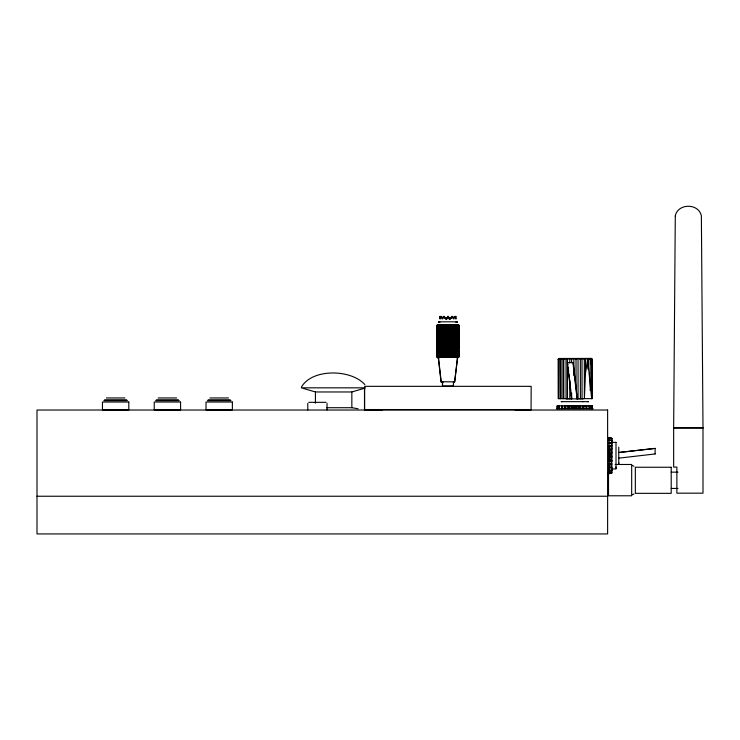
<?xml version="1.0" encoding="UTF-8"?>
<svg xmlns="http://www.w3.org/2000/svg" width="740" height="740" viewBox="0 0 740 740"><rect width="100%" height="100%" fill="white"/><g stroke="black" fill="none" stroke-linecap="round" stroke-linejoin="round"><path stroke-width="1.11" d="M315.425 403.217L315.425 391.969L301.356 387.834L365.209 387.834M561.567 408.684L561.567 405.853L562.252 405.853L562.252 408.684M585.988 408.684L585.988 405.853L586.885 405.853L586.885 408.684M591.806 408.684L591.806 405.853M607.623 473.804L607.623 472.573M611.795 471.167L611.795 468.513M608.955 438.228L611.795 438.311L611.795 446.22L608.955 446.22M615.995 468.42L615.995 466.996M615.995 442.372L611.795 442.335M618.76 463.712L618.76 462.74M591.63 359.325L590.187 358.438L590.168 359.325L588.3 358.438L587.68 359.325L585.525 372.433L584.378 398.638L584.332 359.335L585.516 358.447L587.68 359.325L591.658 398.629L591.63 359.325L591.038 358.438L591.047 364.182M439.181 325.23L440.235 324.546L440.235 357.309L439.181 356.634L439.292 324.546L438.293 325.23L438.561 357.309L437.229 356.634L437.229 349.807L437.812 349.123L458.227 349.123L458.948 349.807L458.948 356.634L458.227 357.309L437.812 357.309L437.1 356.634M457.755 325.23L456.756 324.546L456.858 325.23L455.803 324.546L455.748 325.23L454.675 324.546L454.443 325.23L454.675 357.309L457.755 356.634L457.477 324.546L458.411 325.23L458.411 332.057L457.847 333.139L458.68 332.454L458.68 325.628M457.487 357.716L454.739 382.034L453.417 382.284M457.616 357.309L454.564 381.886L441.207 381.72L438.432 357.309M301.485 386.964C312.382 368.233 351.334 369.177 364.857 384.624M440.3 325.23L441.373 324.546L441.604 325.23L441.604 356.634L441.373 357.309L440.3 356.634M559.024 398.666L559.311 358.475L558.154 359.363L558.201 398.666L571.65 398.647L571.641 392.866M447.312 318.172L448.024 316.35L450.142 319.088L452.121 316.35L453.814 319.088L455.118 316.35L455.933 319.088L456.21 316.35L454.517 317.442M438.293 325.23L438.561 324.546L437.229 325.23L437.229 332.057L437.812 332.741L458.227 332.741L458.948 332.057L458.948 325.23L458.227 324.546L437.812 324.546L437.1 325.23L437.109 332.454L437.682 333.139L437.109 333.823L437.932 333.139L437.109 332.454M457.755 356.634L457.357 357.716L458.282 357.032M451.317 318.172L452.121 316.35L449.837 318.404M441.604 325.23L442.668 324.546L443.066 325.23L443.066 332.057L441.604 333.416M441.604 332.057L443.066 333.416L443.066 340.243L441.604 341.612M454.443 333.416L452.982 332.057L452.982 325.23L453.37 324.546L454.443 325.23M441.604 340.243L443.066 341.612L443.066 348.438L441.604 349.807M454.443 341.612L452.982 340.243L452.982 333.416L454.443 332.057M441.604 356.634L442.668 357.309L443.066 356.634L443.066 349.807L441.604 348.438M454.443 349.807L452.982 348.438L452.982 341.612L454.443 340.243M454.443 356.634L453.37 357.309L452.982 356.634L452.982 349.807L454.443 348.438M458.819 342.01L458.097 341.334L458.819 340.65L458.809 333.416L458.227 332.741L458.809 332.057L457.977 332.741L458.411 356.634L457.847 357.716L458.68 357.032L458.68 350.205M558.487 359.363L559.07 358.475L591.241 358.438L592.157 359.325L592.204 398.629L578.079 398.638L578.042 358.456L580.354 359.335L582.01 358.447L584.332 359.335M558.691 359.363L559.274 358.475L558.358 359.363M450.669 318.579L451.992 316.757L449.707 318.801M442.372 317.987L439.828 316.35L440.106 319.088L440.929 316.35L442.233 319.088L443.926 316.35L445.906 319.088L448.024 316.35L448.727 318.172M446.479 318.579L447.894 316.757L449.31 318.579M443.066 325.23L444.102 324.546L444.648 325.23L444.648 332.057L443.066 333.416M452.982 333.416L451.4 332.057L451.4 325.23L451.937 324.546L452.982 325.23M443.066 332.057L444.648 333.416L444.648 340.243L443.066 341.612M452.982 341.612L451.4 340.243L451.4 333.416L452.982 332.057M443.066 340.243L444.648 341.612L444.648 348.438L443.066 349.807M452.982 349.807L451.4 348.438L451.4 341.612L452.982 340.243M443.066 356.634L444.102 357.309L444.648 356.634L444.648 349.807L443.066 348.438M452.982 356.634L451.937 357.309L451.4 356.634L451.4 349.807L452.982 348.438M437.229 325.23L437.812 324.546M458.227 332.741L458.948 333.416L458.948 340.243L458.227 340.927L437.812 340.927L437.229 340.243L437.229 333.416L437.812 332.741L437.1 332.057M439.375 357.716L437.682 357.716L437.109 357.032L437.1 349.807L437.812 349.123L437.229 348.438L437.229 341.612L437.812 340.927L437.1 340.243M458.809 341.612L458.227 340.927L458.809 340.243L457.977 340.927L458.809 341.612L458.819 348.836L458.097 349.521L458.819 350.205M458.809 349.807L458.227 349.123L458.809 348.438L457.977 349.123L458.809 349.807L458.819 357.032L456.626 357.716M458.227 357.309L458.809 356.634L457.977 357.309L457.977 324.546L458.809 325.23L458.819 332.454L458.097 333.139L458.819 333.823M458.097 357.716L458.68 357.032M451.4 333.416L449.726 332.057L449.726 325.23L450.41 324.546L451.4 325.23M444.648 325.23L445.628 324.546L446.312 325.23L446.312 332.057L444.648 333.416M451.4 341.612L449.726 340.243L449.726 333.416L451.4 332.057M444.648 332.057L446.312 333.416L446.312 340.243L444.648 341.612M451.4 349.807L449.726 348.438L449.726 341.612L451.4 340.243M444.648 340.243L446.312 341.612L446.312 348.438L444.648 349.807M451.4 356.634L450.41 357.309L449.726 356.634L449.726 349.807L451.4 348.438M444.648 356.634L445.628 357.309L446.312 356.634L446.312 349.807L444.648 348.438M558.154 359.363L559.07 358.475M437.812 332.741L437.1 333.416L437.109 340.65L437.682 341.334L437.109 342.01L437.932 341.334L437.109 340.65M437.812 340.927L437.1 341.612L437.109 348.836L437.682 349.521L437.109 350.205L437.932 349.521L437.109 348.836M458.227 349.123L458.948 348.438L458.948 341.612L458.227 340.927M453.546 317.719L455.118 316.35L452.593 317.987M449.726 333.416L448.024 332.057L448.024 325.23L448.829 324.546L449.726 325.23M448.024 332.057L446.312 333.416M449.726 341.612L448.024 340.243L448.024 333.416L449.726 332.057M448.024 340.243L446.312 341.612M449.726 349.807L448.024 348.438L448.024 341.612L449.726 340.243M448.024 348.438L446.312 349.807M449.726 356.634L448.829 357.309L448.024 356.634L448.024 349.807L449.726 348.438M446.312 356.634L447.219 357.309L448.024 356.634M437.932 324.943L437.109 325.628L437.682 324.943L439.162 324.943M437.229 333.416L438.062 332.741L437.636 332.057L438.561 332.741L437.636 333.416L438.062 332.741L437.229 332.057M437.229 341.612L438.062 340.927L437.636 340.243L438.561 340.927L437.636 341.612L438.062 340.927L437.229 340.243M437.229 349.807L438.062 349.123L437.636 348.438L438.561 349.123L437.636 349.807L438.062 349.123L437.229 348.438M446.312 325.23L447.219 324.546L448.024 325.23M458.411 332.057L457.477 332.741L458.411 333.416M457.357 333.139L458.282 332.454M458.411 340.243L457.477 340.927L458.411 341.612M457.357 341.334L458.68 340.65L458.68 333.823M458.411 348.438L457.477 349.123L458.411 349.807M457.477 357.309L458.411 356.634M438.293 333.416L439.292 332.741L438.293 332.057M438.293 341.612L439.292 340.927L438.293 340.243M457.755 332.057L456.756 332.741L456.858 333.416L455.748 332.057L454.675 332.741L455.748 333.416L456.858 332.057L456.756 332.741L457.755 333.416M438.293 349.807L439.292 349.123L438.293 348.438M457.755 340.243L456.756 340.927L456.858 341.612L455.748 340.243L454.675 340.927L455.748 341.612L456.858 340.243L456.756 340.927L457.755 341.612M457.755 348.438L456.756 349.123L456.858 349.807L455.748 348.438L454.675 349.123L455.748 349.807L456.858 348.438L456.756 349.123L457.755 349.807M453.306 317.849L454.989 316.757M439.181 333.416L440.235 332.741L439.181 332.057M439.181 341.612L440.235 340.927L439.181 340.243M439.181 349.807L440.235 349.123L439.181 348.438M440.3 333.416L441.373 332.741L440.3 332.057M440.3 341.612L441.373 340.927L440.3 340.243M440.3 349.807L441.373 349.123L440.3 348.438M633.958 494.005L632.487 494.718M558.977 359.363L560.615 358.475L560.902 359.353L560.938 398.657M560.902 359.353L562.909 358.465L563.778 359.353L563.824 398.657M563.778 359.353L566.026 358.465L567.432 359.353L569.763 358.465L571.604 359.344L573.861 358.456L576.007 359.344L578.042 358.456M315.425 391.969L351.842 391.969L364.848 388.149M655.122 448.366L618.538 452.529L655.122 448.44L655.113 454.027M618.538 458.18L655.122 453.953M445.906 319.088L446.96 319.088L443.926 316.35L444.721 318.172M449.078 319.088L450.142 319.088M438.496 321.817L457.551 321.817M438.367 322.214L440.013 322.214M455.775 322.214L457.422 322.214M456.626 324.943L458.819 325.628M443.066 382.284L441.049 382.034L438.302 357.716M443.112 385.984L452.936 385.984M106.384 397.963L124.884 397.963M158.166 397.963L176.666 397.963M209.947 397.963L228.447 397.963M566.165 398.888L583.24 398.888M104.581 399.767L126.688 399.767M156.362 399.767L178.47 399.767M208.144 399.767L230.251 399.767M103.813 400.673L127.456 400.673M155.594 400.673L179.237 400.673M207.376 400.673L231.019 400.673M562.067 401.654L561.29 401.654L588.346 401.654L587.532 401.654M582.63 401.654L583.24 401.654M308.765 402.329L326.062 402.329M326.571 407.712L351.851 407.712L358.068 408.757M556.415 408.684L593.184 408.684M531.181 409.544L364.617 409.544L364.617 386.336L531.181 386.336L531.052 409.942L515.151 409.942M382.256 409.942L364.487 409.942L364.487 387.843M611.795 438.376L608.955 438.154L611.795 438.154L611.795 473.073L608.955 473.073L611.795 473.073M611.795 438.681L608.955 438.681L608.955 437.423L608.955 473.804L608.955 472.037L611.795 472.037M608.955 438.829L611.795 438.607M611.795 440.134L608.955 440.568L611.795 440.568M611.795 442.64L608.955 442.64L608.955 443.251L611.795 443.334L611.795 442.788L608.955 442.788M611.795 445.406L608.955 445.406L608.955 446.942L611.795 446.942L611.795 449.717L608.955 449.717L608.955 448.773L611.795 448.773M608.955 446.044L611.795 446.044M611.795 450.096L608.955 450.096L608.955 451.141L611.795 451.141L611.795 453.629L608.955 453.629L608.955 452.621L611.795 452.621M611.795 454.526L608.955 454.526L608.955 455.655L611.795 455.655L611.795 457.671L608.955 457.671L608.955 456.663L611.795 456.663M611.795 459.031L608.955 459.031L608.955 460.16L611.795 460.16L611.795 461.584L608.955 461.584L608.955 460.65L611.795 460.65M611.795 463.314L608.955 463.314L608.955 464.359L611.795 464.359M615.134 464.48L631.673 464.48L631.673 495.782L608.521 495.782L608.521 473.249M608.955 465.09L611.795 465.09M608.955 467.338L611.795 467.338M611.795 468.966L615.995 468.966L615.995 442.261M611.795 470.048L608.955 470.048L608.955 470.733L611.795 470.733M671.208 472.148L677.997 472.148M608.955 472.471L611.795 472.471L608.955 472.62M671.208 488.446L677.997 488.446M37 496.235L607.623 496.235M632.487 465.553L633.958 466.265M443.445 317.987L440.929 316.35L442.492 317.719M440.8 316.757L442.474 317.849M438.293 356.634L439.292 357.309L439.181 356.634M437.507 350.205L437.507 357.032L439.162 357.716L439.061 357.032M446.312 332.057L448.024 333.416M446.312 340.243L448.024 341.612M446.312 348.438L448.024 349.807M592.157 359.325L591.01 358.438L591.334 359.325M592 398.629L591.954 359.325L590.807 358.438L591.13 359.325M457.977 332.741L458.809 333.416M437.109 357.032L437.932 357.716L437.507 357.032M444.555 317.442L446.072 318.801M437.1 348.438L437.812 349.123M591.038 358.438L591.954 359.325M458.227 324.546L458.809 325.23M437.229 356.634L437.812 357.309M591.241 358.438L591.834 359.325L591.87 398.629L591.63 396.381M457.977 324.546L458.411 325.23M577.366 399.11L573.213 362.526L567.358 362.526L571.521 399.11M572.954 362.526L577.107 399.11M567.626 362.526L567.885 364.82M568.144 367.096L568.662 371.684M568.921 373.959L570.873 391.108M571.132 393.393L571.65 397.972M439.699 316.757L439.884 318.579M587.68 359.325L587.837 362.6M587.939 364.783L588.152 369.158M590.187 358.438L590.224 390.591M588.3 358.438L588.309 369.204M585.516 358.447L585.525 372.433M582.01 358.447L582.056 398.638M580.354 359.335L580.391 398.638M576.007 359.344L576.044 388.241M573.861 358.456L573.879 375.68M571.604 359.344L571.604 362.813M569.763 358.465L569.772 363.053M569.791 380.277L569.809 398.647M567.432 359.353L567.478 398.657M566.026 358.465L566.072 398.657M562.909 358.465L562.955 398.657M560.615 358.475L560.661 398.657M351.842 391.969L351.851 407.712M618.76 447.164L618.76 464.063M592.444 408.684L592.444 405.853L557.155 405.853L557.155 408.684M592.296 405.853L592.25 408.684M592.102 405.853L592.102 408.684M591.991 408.684L591.991 405.853L591.399 405.853L591.399 408.684M591.843 405.853L591.852 408.684M591.658 405.853L591.658 408.684M590.964 405.853L590.964 408.684M589.66 405.853L589.66 408.684M588.966 405.853L588.966 408.684M584.017 405.853L584.017 408.684M583.277 405.853L583.277 408.684M582.232 405.853L582.232 408.684M580.512 405.853L580.512 408.684M579.568 405.853L579.568 408.684M579.078 405.853L579.078 408.684M577.949 405.853L577.949 408.684M576.599 405.853L576.599 408.684M575.591 405.853L575.591 408.684M574.573 405.853L574.573 408.684M573.445 405.853L573.445 408.684M572.547 405.853L572.547 408.684M571.539 405.853L571.539 408.684M570.068 405.853L570.068 408.684M569.014 405.853L569.014 408.684M568.635 405.853L568.635 408.684M567.7 405.853L567.7 408.684M565.86 405.853L565.86 408.684M564.971 405.853L564.971 408.684M564.333 405.853L564.333 408.684M561.706 405.853L561.706 408.684M559.486 405.853L559.486 408.684M559.052 405.853L559.052 408.684M557.747 405.853L557.747 408.684M557.562 405.853L557.599 408.684M557.414 405.853L557.451 408.684M557.303 405.853L557.303 408.684M458.68 342.01L458.68 348.836M456.756 324.546L456.756 357.309M455.803 324.546L455.803 357.309M454.675 324.546L454.675 357.309M453.37 324.546L453.37 357.309M453.481 381.886L453.352 385.836M451.937 324.546L451.937 357.309M450.41 324.546L450.41 357.309M448.829 324.546L448.829 357.309M447.219 324.546L447.219 357.309M445.628 324.546L445.628 357.309M444.102 324.546L444.102 357.309M442.668 324.546L442.668 357.309M442.557 381.886L442.557 385.438M442.428 382.284L442.428 385.836M441.373 324.546L441.373 357.309M440.235 324.546L440.235 357.309M437.507 325.628L437.507 332.454M437.507 333.823L437.507 340.65M437.507 342.01L437.507 348.836M327.034 403.291L327.034 410.025M307.794 403.291L307.794 410.025M608.955 467.07L608.955 467.967L611.795 467.967L611.795 467.07L608.955 467.07M675.287 215.858L673.65 427.803L703 427.803L701.372 215.858C698.717 203.065 677.942 203.065 675.287 215.858M437.682 324.943L436.97 325.628L436.97 332.454L437.682 333.139L436.97 333.823L436.97 340.65L437.682 341.334L436.97 342.01L436.97 348.836L437.682 349.521L436.97 350.205L436.97 357.032L437.682 357.716L437.682 324.943M128.806 402.024L102.462 402.024L102.462 409.877L128.806 409.877L128.806 402.024M180.588 402.024L154.235 402.024L154.235 409.877L180.588 409.877L180.588 402.024M232.369 402.024L206.016 402.024L206.016 409.877L232.369 409.877L232.369 402.024M607.623 410.025L37 410.025L37 533.929L607.623 533.929L607.623 410.025M703 427.961L673.65 427.961L673.65 467.088L676.869 467.088L676.869 493.173L703 493.173L703 427.961M671.208 467.255L635.336 467.255L635.336 493.34L671.208 493.34L671.208 467.255"/></g></svg>
